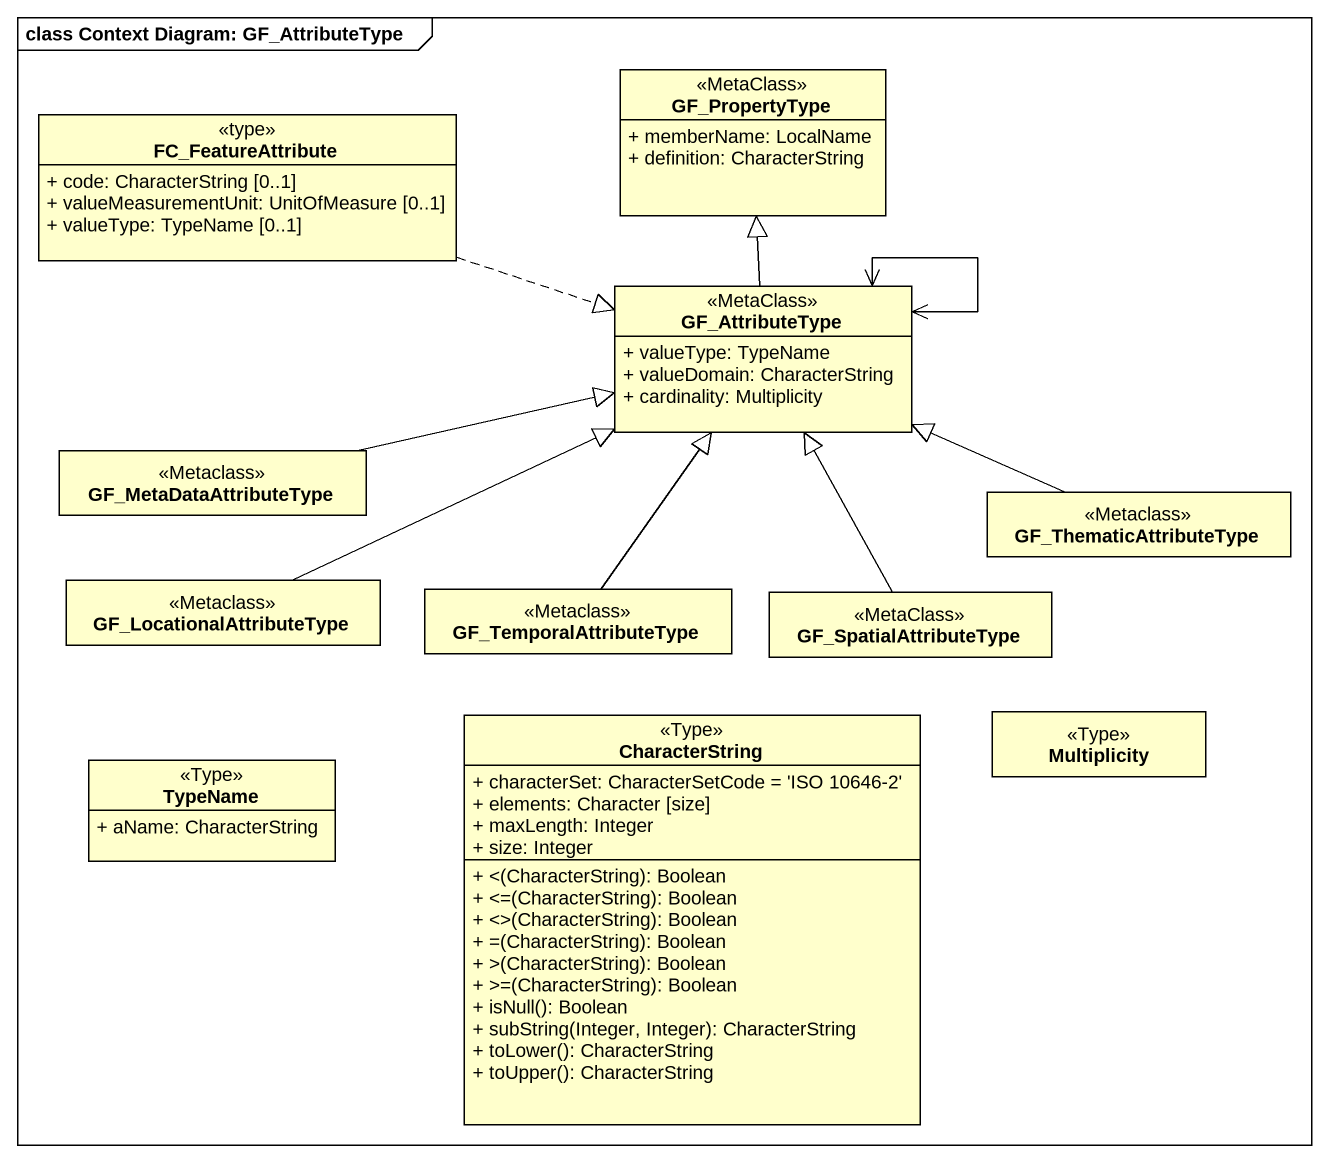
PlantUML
@startuml
mainframe class Context Diagram: GF_AttributeType
hide circle
hide empty members
skinparam classAttributeIconSize 0
class GF_PropertyType <<MetaClass>> {
  + memberName: LocalName
  + definition: CharacterString
}
class FC_FeatureAttribute <<type>> {
  + code: CharacterString [0..1]
  + valueMeasurementUnit: UnitOfMeasure [0..1]
  + valueType: TypeName [0..1]
}
class GF_AttributeType <<MetaClass>> {
  + valueType: TypeName
  + valueDomain: CharacterString
  + cardinality: Multiplicity
}
class GF_MetaDataAttributeType <<Metaclass>>
class GF_ThematicAttributeType <<Metaclass>>
class GF_LocationalAttributeType <<Metaclass>>
class GF_TemporalAttributeType <<Metaclass>>
class GF_SpatialAttributeType <<MetaClass>>
class TypeName <<Type>> {
  + aName: CharacterString
}
class CharacterString <<Type>> {
  + characterSet: CharacterSetCode = 'ISO 10646-2'
  + elements: Character [size]
  + maxLength: Integer
  + size: Integer
  + <(CharacterString): Boolean
  + <=(CharacterString): Boolean
  + <>(CharacterString): Boolean
  + =(CharacterString): Boolean
  + >(CharacterString): Boolean
  + >=(CharacterString): Boolean
  + isNull(): Boolean
  + subString(Integer, Integer): CharacterString
  + toLower(): CharacterString
  + toUpper(): CharacterString
}
class Multiplicity <<Type>>
FC_FeatureAttribute .right.|> GF_AttributeType
GF_AttributeType -up-|> GF_PropertyType
GF_AttributeType <--> GF_AttributeType
GF_MetaDataAttributeType -right-|> GF_AttributeType
GF_ThematicAttributeType -left-|> GF_AttributeType
GF_LocationalAttributeType -right-|> GF_AttributeType
GF_TemporalAttributeType -up-|> GF_AttributeType
GF_SpatialAttributeType -up-|> GF_AttributeType
@enduml
